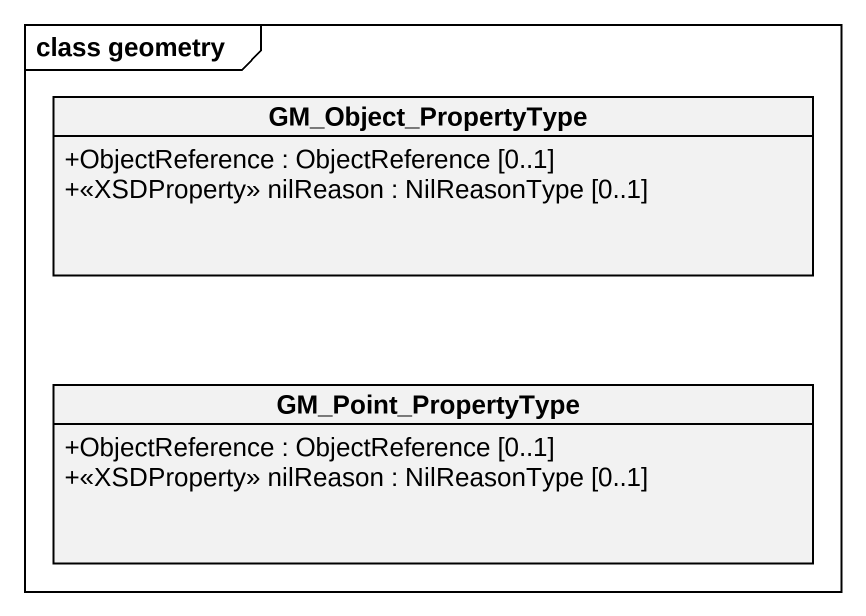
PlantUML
@startuml
mainframe class geometry
hide circle
hide empty members
skinparam classAttributeIconSize 0
class GM_Object_PropertyType {
  +ObjectReference : ObjectReference [0..1]
  +<<XSDProperty>> nilReason : NilReasonType [0..1]
}
class GM_Point_PropertyType {
  +ObjectReference : ObjectReference [0..1]
  +<<XSDProperty>> nilReason : NilReasonType [0..1]
}
@enduml
